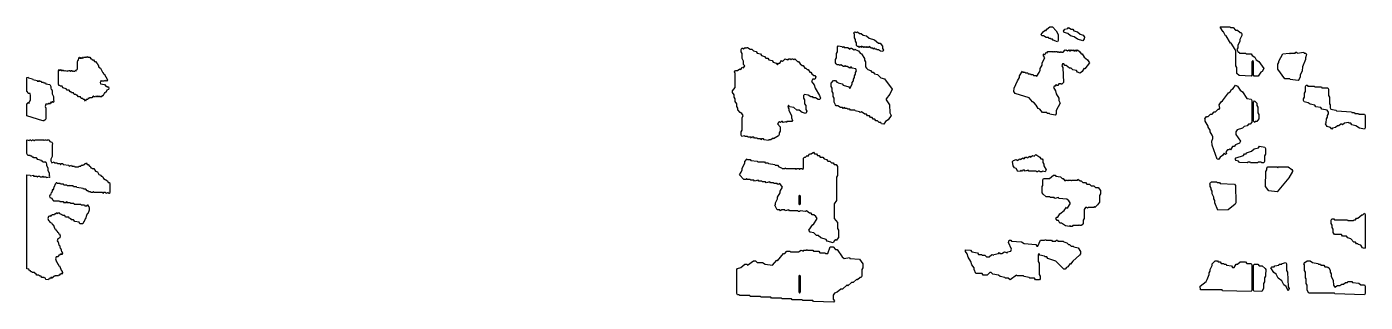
# Model space of a CAD drawing. Header units: millimetres. Extents: x 0 to 9902, y 0 to 994.
# Drawn here: x 5456 to 9902, y 79 to 994 of the extents above; entities that cross this region are included whole.
import ezdxf

# ---------------------------------------------------------------- set-up
doc = ezdxf.new("R2010")
doc.units = ezdxf.units.MM
doc.layers.add('K', color=7, linetype='Continuous')

msp = doc.modelspace()

# ---------------------------------------------------------------- linework, layer by layer
at = {"layer": 'K'}
for points in [[(8863.5, 952.9), (8858.3, 952.9), (8856.5, 955.6), (8851.2, 955.6), (8849.5, 958.3), (8842.5, 958.3), (8833.7, 963.8), (8828.4, 963.8), (8825.7, 968), (8831.9, 977.7), (8839, 983.2), (8840.8, 980.5), (8844.2, 985.9), (8854.8, 994.1), (8863.6, 994.1), (8876, 980.4), (8882.1, 968), (8882.1, 948.8), (8879.4, 944.6), (8865.3, 950.1), (8863.5, 952.9)], [(8935.6, 961.1), (8923.3, 963.8), (8914.5, 972), (8902.2, 974.8), (8899.5, 979), (8903.9, 985.9), (8914.5, 988.6), (8916.2, 991.4), (8925.1, 985.9), (8930.4, 985.9), (8933.9, 980.4), (8946.2, 977.7), (8955, 969.5), (8965.5, 966.7), (8970, 959.8), (8968.2, 954.3), (8963.7, 947.4), (8946.1, 952.9), (8935.6, 961.1)], [(9475.6, 839.3), (9475.6, 858.5), (9472.3, 863.9), (9472.3, 913.2), (9470.6, 918.7), (9456.5, 939.2), (9454.9, 939.2), (9439.9, 963.8), (9438.2, 963.8), (9431.5, 977.5), (9429.9, 977.5), (9420.7, 992.7), (9421.6, 994.1), (9453.3, 994.1), (9455, 991.4), (9463.3, 991.4), (9471.6, 983.2), (9478.3, 983.2), (9486.6, 975), (9489.9, 975), (9492.5, 970.8), (9492.5, 965.3), (9485.8, 951.6), (9485.8, 946.1), (9479.2, 932.4), (9479.2, 924.2), (9475.8, 918.7), (9480, 909.3), (9483.3, 909.3), (9484.9, 906.5), (9504.9, 906.5), (9506.6, 903.8), (9523.2, 903.8), (9526.6, 898.3), (9534.9, 892.8), (9539.9, 884.6), (9548.2, 879.1), (9565.8, 855.8), (9559.9, 846.1), (9554.9, 843.4), (9546.5, 829.6), (9533.1, 829.6), (9530.6, 833.8), (9530.6, 877.6), (9528.2, 881.6), (9525.8, 877.6), (9525.8, 833.8), (9523.2, 829.6), (9483.2, 832.4), (9475.6, 839.3)], [(8285.5, 917.3), (8280.2, 917.3), (8278.5, 920), (8273.2, 920), (8271.5, 922.7), (8267.9, 920), (8266.1, 922.7), (8260.9, 922.7), (8253.9, 928.2), (8252.2, 925.5), (8248.5, 925.5), (8246.8, 928.2), (8243.3, 925.5), (8239.8, 928.2), (8238.1, 925.4), (8234.5, 928.2), (8232.7, 925.4), (8230.9, 928.2), (8227.5, 928.2), (8225.7, 925.4), (8223.9, 928.2), (8220.4, 925.4), (8218.6, 928.2), (8215.1, 928.2), (8212.4, 932.4), (8212.4, 940.6), (8208.9, 946.1), (8208.9, 951.6), (8205.4, 957), (8205.4, 968), (8203.6, 973.5), (8206.3, 977.7), (8211.6, 975), (8215.1, 977.7), (8222.2, 972.2), (8227.5, 972.2), (8234.5, 966.7), (8245.1, 964), (8253.9, 955.8), (8271.5, 950.3), (8285.6, 939.4), (8290.9, 939.4), (8298.9, 929.7), (8298.9, 921.5), (8302.4, 916), (8299.7, 911.8), (8291.7, 913.2), (8285.5, 917.3)], [(5643.6, 753), (5642.7, 755.7), (5636.7, 755.7), (5634.1, 761.2), (5628.1, 761.2), (5623.9, 766.7), (5620.4, 766.7), (5619.5, 769.4), (5613.5, 769.4), (5611.8, 774.9), (5605, 774.9), (5604.1, 777.6), (5599.8, 777.6), (5596.4, 783.1), (5590.4, 783.1), (5587, 788.6), (5575.8, 791.3), (5574.1, 796.8), (5567.2, 796.8), (5566.4, 799.5), (5562.9, 799.5), (5561.6, 803.7), (5561.6, 847.6), (5563, 852), (5563.9, 849.1), (5569.1, 851.8), (5569.9, 849), (5574.1, 849), (5575, 852), (5575.9, 849), (5581.9, 849), (5582.7, 846.5), (5583.5, 849), (5591.2, 846.3), (5592.1, 849), (5594.8, 849), (5595.6, 846.5), (5596.4, 849), (5600.8, 849), (5601.7, 846.3), (5603.2, 846.3), (5604.1, 849), (5606.8, 849), (5607.7, 846.3), (5611.8, 846.3), (5612.7, 849.2), (5613.7, 846.3), (5616.1, 846.3), (5617, 849), (5618.8, 849), (5619.6, 846.5), (5621.3, 851.8), (5623, 851.8), (5624.2, 855.8), (5624.2, 877.7), (5625.5, 881.9), (5627.3, 881.9), (5629.8, 892.8), (5631.7, 892.8), (5632.5, 890.1), (5635.8, 890.1), (5636.8, 893.1), (5637.7, 890.1), (5640.1, 890.1), (5641, 892.8), (5642.8, 892.8), (5643.6, 890.3), (5644.4, 892.8), (5652.1, 892.8), (5653.1, 895.8), (5654, 892.8), (5655.6, 892.8), (5656.4, 895.6), (5658.3, 895.6), (5659.1, 892.8), (5665.1, 892.8), (5668.6, 887.3), (5672, 887.3), (5672.9, 884.6), (5678, 884.6), (5680.6, 879.1), (5684.9, 879.1), (5688.3, 873.7), (5690, 873.7), (5691.7, 868.2), (5693.4, 868.2), (5696, 859.9), (5701.2, 857.2), (5707.2, 843.5), (5708.9, 843.5), (5710.6, 838.1), (5713.2, 838.1), (5724.8, 817.4), (5723.5, 813.2), (5718.3, 815.9), (5717.5, 813.2), (5715.6, 813.2), (5714, 815.8), (5713.2, 813.2), (5704.5, 813.2), (5702.8, 815.8), (5699.9, 809.2), (5701.2, 805.2), (5714, 802.5), (5718.3, 797), (5721.8, 797), (5722.6, 794.3), (5727.8, 794.3), (5729.1, 790), (5727.8, 785.9), (5721.8, 783.1), (5720, 777.6), (5718.3, 777.6), (5717.5, 774.9), (5714, 774.9), (5708.8, 763.8), (5707.1, 766.5), (5705.5, 761.2), (5703.6, 761.2), (5702.8, 763.7), (5702, 761.2), (5697.6, 761.2), (5696.7, 763.9), (5695.2, 763.9), (5694.3, 761.2), (5691.6, 761.2), (5690.7, 763.9), (5688.3, 763.9), (5687.4, 761.2), (5685.6, 761.2), (5684, 763.8), (5683.2, 761.2), (5678.7, 761.2), (5677.9, 763.9), (5676.3, 763.9), (5672, 758.5), (5664.3, 758.5), (5663.4, 755.7), (5661.6, 755.7), (5660.8, 758.2), (5659.1, 753), (5653.1, 753), (5651.4, 747.4), (5647.9, 753), (5643.6, 753)], [(7896.5, 621.6), (7894.7, 618.7), (7892.9, 621.6), (7884.1, 621.6), (7882.3, 624.3), (7873.5, 624.3), (7871.7, 627), (7864.8, 627), (7863, 624.2), (7861.2, 627), (7852.4, 627), (7850.6, 629.8), (7841.8, 629.8), (7840.1, 632.5), (7831.3, 629.7), (7828.6, 633.9), (7828.6, 645), (7832.1, 650.4), (7832.1, 691.5), (7835.6, 699.7), (7831.2, 706.5), (7825.9, 709.2), (7818, 718.8), (7818, 724.3), (7814.5, 729.8), (7814.5, 738), (7809.2, 746.2), (7809.2, 754.4), (7805.7, 759.9), (7805.7, 768.1), (7800.4, 776.3), (7800.4, 781.9), (7809.2, 792.8), (7809.2, 839.3), (7807.4, 844.8), (7810.1, 849), (7817.2, 849), (7824.3, 854.5), (7827.7, 851.8), (7833, 860), (7836.6, 857.3), (7840.9, 864), (7837.4, 869.4), (7837.4, 880.4), (7832.1, 888.6), (7832.1, 905), (7828.6, 910.5), (7828.6, 918.8), (7831.2, 922.9), (7834.9, 922.9), (7836.6, 920.3), (7841.9, 925.7), (7845.4, 923), (7847.1, 925.7), (7850.7, 925.7), (7859.5, 920.2), (7864.8, 920.2), (7870.1, 914.7), (7878.9, 912), (7882.4, 906.5), (7893, 903.8), (7896.5, 898.3), (7907.1, 895.5), (7910.6, 890.1), (7917.6, 890.1), (7921.2, 884.6), (7931.7, 881.9), (7935.2, 876.4), (7945.8, 873.6), (7949.3, 868.3), (7952.7, 873.7), (7958, 873.7), (7963.3, 881.9), (7966.9, 879.2), (7975.7, 887.4), (7982.7, 884.6), (7984.5, 887.4), (7986.2, 884.7), (7987.9, 887.3), (7991.6, 887.3), (7995, 884.7), (7996.8, 887.3), (8000.4, 887.3), (8003.8, 884.6), (8007.4, 887.4), (8016.2, 879.1), (8019.7, 879.1), (8025.1, 870.9), (8032.1, 865.4), (8035.6, 865.4), (8040.9, 857.2), (8044.4, 857.2), (8047.9, 851.8), (8051.4, 851.8), (8056.7, 843.5), (8060.2, 843.5), (8063.8, 838), (8070.8, 832.6), (8074.3, 832.6), (8077, 828.4), (8074.4, 821.5), (8070.8, 818.7), (8067.3, 821.4), (8062.9, 812), (8071.7, 801), (8075.2, 790.1), (8089.3, 765.4), (8092.9, 757.2), (8090.2, 753), (8084.8, 753), (8076, 758.5), (8068.9, 758.5), (8067.2, 761.2), (8060.2, 761.2), (8051.3, 766.7), (8039.1, 769.4), (8036.5, 765.4), (8036.5, 757.2), (8040, 751.7), (8040, 738), (8043.6, 732.6), (8043.6, 718.9), (8047.1, 713.4), (8044.4, 706.4), (8032, 709.2), (8021.4, 717.4), (8014.4, 717.4), (8003.8, 725.6), (7989.7, 728.3), (7986.3, 733.7), (7983.7, 727.1), (7987.2, 721.6), (7987.2, 716.1), (7996, 699.7), (7996, 691.5), (7999.6, 683.2), (7996.9, 679.1), (7981, 679.1), (7979.2, 676.2), (7977.4, 679), (7968.6, 676.3), (7966.8, 679.1), (7963.4, 679.1), (7959.8, 676.3), (7956.3, 679), (7952.9, 676.3), (7950.3, 672.3), (7959, 661.4), (7959, 647.6), (7955.5, 642.2), (7955.5, 636.7), (7952.9, 632.5), (7936.9, 621.5), (7935.2, 624.2), (7928.2, 618.8), (7921.1, 618.8), (7919.4, 616.1), (7905.2, 618.8), (7903.4, 621.6), (7896.5, 621.6)], [(8287.3, 676.3), (8282, 681.8), (8276.7, 681.8), (8273.2, 687.3), (8267.9, 687.3), (8264.4, 692.7), (8259.1, 692.7), (8255.6, 698.2), (8248.5, 698.2), (8245, 703.7), (8239.8, 703.7), (8229.2, 711.9), (8223.9, 709.1), (8222.1, 711.9), (8208, 714.7), (8206.3, 717.4), (8192.2, 717.4), (8190.4, 720.1), (8183.4, 720.1), (8181.6, 722.9), (8174.6, 722.9), (8172.8, 725.6), (8167.6, 722.8), (8165.8, 725.6), (8158.8, 725.6), (8150, 731.1), (8144.7, 731.1), (8142, 735.2), (8138.4, 743.5), (8138.4, 757.2), (8134.9, 762.6), (8134.9, 773.6), (8131.4, 779.1), (8131.4, 790), (8127.9, 795.5), (8127.9, 806.5), (8135.9, 816.2), (8143, 816.2), (8146.5, 810.7), (8150, 810.7), (8151.8, 807.9), (8164.1, 805.2), (8167.7, 799.7), (8187, 794.2), (8190.5, 788.9), (8198.3, 803.8), (8198.3, 809.2), (8201.8, 814.7), (8201.8, 820.2), (8205.4, 825.7), (8205.4, 831.1), (8208.9, 836.6), (8208.9, 842.1), (8212.4, 847.6), (8209.8, 854.3), (8197.5, 857), (8195.7, 859.8), (8192.3, 859.8), (8190.5, 857), (8181.7, 862.5), (8176.3, 862.5), (8174.6, 865.2), (8172.9, 862.5), (8169.3, 862.5), (8160.6, 868), (8157, 865.2), (8155.2, 868), (8148.2, 868), (8144.6, 870.7), (8142, 874.9), (8142, 885.9), (8145.5, 891.4), (8145.5, 905.1), (8149, 910.5), (8149, 927), (8151.7, 931.2), (8164.1, 928.4), (8165.9, 925.7), (8169.4, 928.5), (8171.2, 925.7), (8183.5, 925.7), (8190.5, 920.2), (8192.2, 922.9), (8195.8, 922.9), (8204.6, 917.5), (8208.1, 920.2), (8209.9, 917.4), (8218.7, 914.7), (8224, 906.5), (8229.3, 903.8), (8239, 888.6), (8239, 883.2), (8242.5, 877.7), (8242.5, 861.3), (8245.1, 857.2), (8250.4, 851.7), (8259.2, 849), (8262.7, 843.5), (8268, 843.5), (8271.5, 838), (8282.1, 835.3), (8292.7, 824.4), (8305, 821.6), (8330.6, 787.3), (8323.5, 770.8), (8311.2, 754.4), (8311.2, 751.7), (8321.8, 735.3), (8323.5, 707.9), (8327.1, 699.7), (8317.3, 684.6), (8308.5, 679.1), (8303.2, 670.8), (8295.2, 672.2), (8292.6, 676.3), (8287.3, 676.3)], [(8853, 706.4), (8846, 706.4), (8844.2, 709.2), (8830.2, 709.2), (8821.4, 720.1), (8816.1, 722.9), (8809.1, 733.9), (8802.1, 742), (8796.8, 744.8), (8786.3, 758.5), (8738.8, 772.2), (8734.4, 779.1), (8736.2, 790.1), (8746.7, 814.7), (8753.7, 825.7), (8753.7, 831.1), (8763.5, 846.4), (8765.3, 843.5), (8772.3, 843.5), (8774.1, 840.8), (8781.1, 840.8), (8782.9, 838.1), (8789.9, 838.1), (8791.6, 835.3), (8798.7, 835.3), (8800.4, 832.6), (8807.4, 832.6), (8810.9, 829.9), (8818.7, 842.1), (8822.2, 850.3), (8822.2, 855.8), (8829.3, 866.7), (8829.3, 874.9), (8838, 891.3), (8832.7, 899.6), (8835.5, 903.9), (8837.3, 901.1), (8842.5, 909.3), (8844.3, 906.6), (8847.7, 912), (8863.6, 912), (8865.4, 909.3), (8867.1, 912), (8870.7, 912), (8872.4, 909.3), (8874.1, 912), (8877.7, 912), (8881.1, 909.3), (8882.9, 912.1), (8884.7, 909.3), (8889.9, 909.3), (8891.7, 912.1), (8893.5, 909.3), (8898.7, 909.3), (8905.8, 917.5), (8907.5, 914.8), (8909.2, 917.5), (8912.8, 914.7), (8918.1, 917.5), (8919.8, 914.7), (8923.2, 914.7), (8925, 917.5), (8928.6, 914.8), (8932.1, 917.5), (8933.9, 914.7), (8937.3, 914.7), (8939.1, 917.5), (8940.9, 914.7), (8944.3, 914.7), (8946.1, 917.5), (8953.2, 912), (8958.5, 903.8), (8962, 903.8), (8969, 892.8), (8979.6, 884.6), (8985.8, 874.9), (8970.7, 854.2), (8969, 856.9), (8962, 846.1), (8954.9, 840.6), (8946.1, 843.4), (8942.6, 848.8), (8930.3, 851.6), (8925, 857), (8919.8, 857), (8909.2, 865.2), (8903.9, 865.2), (8900.4, 870.7), (8897, 870.7), (8894.4, 864), (8897.9, 858.5), (8899.7, 809.2), (8893.4, 802.2), (8891.6, 805), (8884.7, 805), (8881.2, 799.5), (8877.6, 799.5), (8875.9, 802.2), (8872.4, 796.8), (8868.9, 796.8), (8866.3, 792.8), (8873.3, 781.9), (8875.1, 770.9), (8883.9, 757.2), (8883.9, 749), (8889.2, 740.8), (8875.1, 716.1), (8875.1, 705.1), (8872.4, 700.9), (8854.8, 703.7), (8853, 706.4)], [(9651.3, 821.4), (9634.7, 821.4), (9612.2, 853), (9612.2, 869.5), (9615.5, 875), (9615.5, 880.4), (9628, 903.8), (9649.8, 906.5), (9651.4, 903.9), (9653, 906.5), (9669.7, 906.5), (9671.3, 909.3), (9674.8, 909.3), (9676.4, 906.5), (9698.1, 909.3), (9699.7, 906.5), (9704.7, 906.5), (9707.3, 902.3), (9703.9, 891.3), (9703.9, 885.9), (9694, 861.2), (9692.3, 847.5), (9685.6, 833.8), (9685.6, 828.4), (9682.3, 820.1), (9679.8, 815.9), (9653, 818.7), (9651.3, 821.4)], [(5456.1, 738.1), (5459.1, 739.5), (5460, 742.2), (5462.7, 742.2), (5463.5, 739.7), (5466, 747.7), (5467.7, 747.7), (5469, 751.7), (5469, 765.4), (5466.9, 772.1), (5460.9, 772.1), (5459.1, 777.6), (5456.1, 779), (5456.1, 825.7), (5461, 827.1), (5461.9, 824.4), (5475.6, 821.6), (5476.5, 818.9), (5490.2, 816.1), (5491, 813.4), (5496, 813.4), (5497, 816.4), (5497.9, 813.4), (5503.9, 813.4), (5504.8, 810.7), (5511.6, 810.7), (5512.5, 807.9), (5518.5, 807.9), (5519.3, 805.2), (5533.1, 802.5), (5536.1, 795.5), (5536.1, 790.1), (5537.3, 786), (5539.1, 786), (5540.4, 781.8), (5540.4, 770.9), (5544.7, 762.7), (5544.7, 751.7), (5545.5, 746.2), (5544.1, 741.8), (5543.2, 744.8), (5540.8, 744.8), (5539.9, 742), (5537.2, 742), (5536.4, 744.5), (5534.8, 739.3), (5532.2, 739.3), (5531.3, 736.3), (5530.3, 739.3), (5527.9, 739.3), (5527.1, 736.6), (5519.3, 736.6), (5517.2, 729.8), (5518.9, 724.3), (5518.9, 688.7), (5517.6, 684.5), (5515, 684.5), (5514.2, 681.8), (5510.6, 681.8), (5509.8, 684.3), (5509, 681.8), (5456.5, 698.2), (5456.1, 738.1)], [(9395.7, 628.5), (9394, 633.9), (9387.4, 644.9), (9387.4, 650.4), (9380.7, 661.3), (9380.7, 664.1), (9370.7, 680.5), (9370.7, 686), (9369, 688.7), (9374.9, 695.7), (9379.9, 695.7), (9388.3, 703.9), (9393.3, 703.9), (9399.9, 712.1), (9404.9, 712.1), (9413.2, 720.3), (9416.6, 720.3), (9419, 724.3), (9417.3, 735.3), (9423.2, 744.9), (9428.2, 747.7), (9448.2, 775.1), (9453.2, 777.8), (9458.2, 786), (9463.2, 788.8), (9471.5, 799.7), (9478.3, 797), (9486.6, 783.3), (9494.9, 777.8), (9508.3, 755.9), (9523.2, 753.2), (9525.8, 749), (9525.8, 677.7), (9519.9, 670.8), (9514.9, 670.8), (9509.9, 665.4), (9499.9, 662.6), (9494.9, 657.2), (9476.6, 651.7), (9472.5, 644.9), (9472.5, 636.7), (9487.5, 614.8), (9485, 607.9), (9471.6, 602.4), (9466.6, 596.9), (9461.6, 596.9), (9454.9, 585.9), (9451.6, 588.6), (9450, 586), (9445, 586), (9439.2, 579.2), (9440.9, 573.7), (9438.3, 569.5), (9433.3, 574.9), (9428.3, 566.8), (9420, 561.3), (9415, 553.1), (9410.7, 554.5), (9394, 601.1), (9392.4, 614.8), (9395.7, 623), (9395.7, 628.5)], [(9772, 675.1), (9773.7, 688.8), (9777, 694.2), (9777, 699.7), (9780.3, 705.2), (9780.3, 710.6), (9776.2, 717.4), (9757.9, 720.1), (9754.6, 725.6), (9737.9, 728.3), (9734.6, 733.8), (9719.6, 736.6), (9713, 742), (9699.6, 744.8), (9697.1, 748.9), (9697.1, 754.5), (9700.4, 760), (9700.4, 773.6), (9703.7, 779.1), (9703.7, 795.5), (9706.3, 799.7), (9709.7, 799.7), (9711.4, 797), (9733, 797), (9734.7, 794.3), (9756.4, 794.3), (9758, 791.5), (9778, 791.5), (9780.5, 787.3), (9780.5, 765.4), (9783.9, 760), (9783.9, 738), (9785.5, 735.3), (9785.5, 724.4), (9788, 720.3), (9804.6, 717.6), (9806.3, 714.8), (9856.3, 712.1), (9857.9, 709.4), (9866.3, 709.4), (9867.9, 706.6), (9879.6, 706.6), (9881.2, 703.9), (9899.6, 703.9), (9902.1, 699.7), (9902.1, 658.6), (9899.5, 654.4), (9882.8, 657.2), (9871.2, 665.4), (9857.8, 668.1), (9854.5, 673.6), (9847.8, 673.6), (9846.2, 676.3), (9832.9, 673.6), (9826.2, 668), (9824.5, 670.8), (9821.3, 670.8), (9814.6, 665.4), (9809.6, 665.4), (9803, 659.9), (9793, 657.2), (9791.3, 654.3), (9786.2, 659.9), (9776.2, 662.6), (9770.3, 672.3), (9772, 675.1)], [(9534.8, 747.7), (9542.4, 740.8), (9542.4, 732.6), (9545.8, 727.1), (9545.8, 707.9), (9549.1, 702.5), (9549.1, 688.7), (9541.5, 679.1), (9536.6, 679.1), (9534.9, 676.3), (9530.6, 680.5), (9530.6, 743.5), (9534.8, 747.7)], [(5518.3, 158.8), (5514.9, 158.8), (5514, 161.6), (5505.5, 161.6), (5504.6, 164.3), (5501.2, 164.3), (5500.3, 167), (5496.9, 167), (5496, 169.8), (5490, 169.8), (5486.6, 175.2), (5483.2, 175.2), (5482.3, 178), (5473.7, 178), (5472.9, 180.7), (5469.4, 180.7), (5468.6, 183.5), (5465.2, 183.5), (5462.6, 188.9), (5456.1, 190.3), (5456.1, 502.7), (5467.9, 501.3), (5468.7, 498.6), (5478.2, 501.3), (5479, 498.5), (5489.3, 498.5), (5490.2, 495.8), (5491.7, 495.8), (5492.6, 498.5), (5499.6, 498.5), (5500.5, 495.8), (5508.9, 495.8), (5509.8, 498.8), (5510.8, 495.8), (5521, 495.8), (5521.9, 493.1), (5530.5, 495.8), (5531.3, 493.3), (5532.5, 497.1), (5531.6, 499.8), (5531.6, 508), (5527.3, 516.2), (5527.3, 524.4), (5523, 532.6), (5523, 538.1), (5521.8, 542.1), (5520, 542.1), (5519.2, 544.9), (5509.8, 544.9), (5508.9, 547.6), (5505.5, 547.6), (5504.6, 550.4), (5492.6, 553.1), (5488.3, 558.6), (5478.9, 558.6), (5478, 561.3), (5473.7, 561.3), (5472.9, 564.1), (5468.6, 564.1), (5467.7, 566.8), (5460, 566.8), (5456.1, 573.7), (5456.5, 619.1), (5464.3, 616.3), (5465.2, 619), (5469.6, 619), (5470.4, 616.3), (5472.9, 616.3), (5473.7, 619), (5479, 619), (5479.9, 616.3), (5482.3, 616.3), (5483.2, 619), (5513.3, 619), (5514.1, 616.5), (5514.9, 619), (5521.9, 619), (5522.7, 616.5), (5523.5, 619), (5530.5, 619), (5532.2, 613.5), (5539.9, 610.8), (5541.2, 606.6), (5540.4, 601.1), (5540.4, 562.8), (5536.1, 554.5), (5536.1, 549.1), (5539, 542.4), (5547.6, 545.1), (5548.5, 542.3), (5557.1, 542.3), (5557.9, 539.6), (5567.4, 539.6), (5568.2, 536.9), (5569.8, 536.9), (5570.6, 539.6), (5575.9, 539.6), (5576.8, 536.9), (5595.7, 534.1), (5596.5, 531.4), (5605.1, 534.2), (5606, 531.4), (5614.5, 531.4), (5615.4, 528.7), (5628.1, 528.7), (5629, 531.4), (5635.8, 531.4), (5636.7, 534.1), (5643.6, 534.1), (5644.4, 536.9), (5647.8, 536.9), (5648.7, 539.6), (5652.1, 539.6), (5653.9, 542.5), (5656.6, 536.9), (5660, 536.9), (5664.3, 531.4), (5666.8, 531.4), (5669.4, 525.9), (5672, 525.9), (5672.9, 523.2), (5678.8, 523.2), (5684, 514.9), (5690.9, 512.2), (5696, 504), (5702, 501.2), (5702.9, 498.5), (5706.3, 498.5), (5707.2, 495.8), (5708.9, 495.8), (5710.6, 490.3), (5724.3, 482.1), (5726.9, 476.6), (5731.2, 476.6), (5732.5, 472.4), (5732.5, 445), (5731.2, 440.8), (5727.6, 440.8), (5726.8, 443.5), (5718.2, 440.8), (5717.3, 443.6), (5710.6, 443.6), (5708.8, 440.7), (5707.9, 443.6), (5678.7, 443.6), (5677.9, 446.3), (5676.3, 446.3), (5675.4, 443.6), (5668.4, 443.6), (5667.6, 446.3), (5660.7, 446.3), (5659.8, 449.1), (5656.4, 449.1), (5652.2, 454.5), (5644.4, 454.5), (5643.6, 457.3), (5622.1, 460), (5621.3, 462.7), (5611, 462.7), (5610.1, 465.5), (5600.7, 465.5), (5599.9, 468), (5599.1, 465.5), (5590.4, 465.5), (5589.5, 468.2), (5579.2, 468.2), (5578.4, 471), (5568.1, 471), (5567.2, 473.7), (5556.9, 473.7), (5556.1, 476.4), (5553.6, 476.4), (5551.9, 471), (5550.2, 471), (5547.6, 462.7), (5545.9, 462.7), (5543.3, 451.6), (5541.6, 454.4), (5539.1, 443.6), (5537.3, 443.6), (5534.8, 435.4), (5533.1, 435.4), (5531.8, 431.4), (5533.1, 427.3), (5539.9, 424.6), (5541.6, 419.1), (5544.2, 419.1), (5545.1, 416.4), (5564.8, 416.4), (5565.6, 413.7), (5577.7, 413.7), (5578.5, 410.9), (5587, 410.9), (5588.8, 413.8), (5589.7, 410.9), (5600.8, 410.9), (5601.7, 408.2), (5612.8, 408.2), (5613.7, 405.4), (5636, 405.4), (5636.8, 402.7), (5648, 402.7), (5648.8, 400), (5655.6, 400), (5656.4, 402.7), (5658.3, 402.7), (5660.8, 397.2), (5662.6, 397.2), (5663.9, 393), (5663.9, 384.8), (5659.1, 372.4), (5656.6, 372.4), (5654, 367), (5651.4, 356), (5649.7, 356), (5647.1, 347.7), (5645.4, 347.7), (5642.8, 339.5), (5632.4, 339.5), (5629.8, 345), (5616.1, 347.7), (5611.8, 353.2), (5604.1, 353.2), (5603.2, 356), (5596.4, 358.7), (5595.5, 361.4), (5585.2, 361.4), (5582.7, 366.9), (5574.9, 366.9), (5574.1, 369.7), (5566.4, 372.4), (5565.5, 375.1), (5557.9, 375.1), (5557, 372.1), (5556.1, 375.1), (5553.6, 375.1), (5552.8, 372.4), (5549.4, 372.4), (5548.5, 369.6), (5540.8, 369.6), (5539.9, 366.9), (5536.5, 366.9), (5535.6, 364.1), (5532.2, 366.8), (5531.3, 364.2), (5527.9, 364.2), (5525.8, 357.4), (5527.9, 350.7), (5530.5, 350.7), (5532.2, 345.2), (5539.1, 342.4), (5540.8, 337), (5543.3, 337), (5549.3, 323.3), (5551.9, 323.3), (5553.6, 317.8), (5556.2, 317.8), (5557.9, 312.3), (5560.5, 312.3), (5562.2, 306.9), (5564.8, 306.9), (5567, 299.9), (5565.7, 293), (5558.8, 290.3), (5557.5, 283.5), (5558.8, 279.5), (5560.5, 279.5), (5563.1, 268.5), (5564.8, 268.5), (5567.4, 257.6), (5569.1, 257.6), (5571.7, 246.6), (5573.4, 246.6), (5574.7, 242.4), (5573.4, 238.2), (5571.5, 238.2), (5570.7, 240.7), (5569.9, 238.2), (5566.5, 238.2), (5565.6, 235.5), (5562.2, 235.5), (5560.5, 230), (5558.6, 230), (5557.9, 232.5), (5557.1, 230), (5553.6, 230), (5551.5, 223.3), (5554.5, 213.8), (5556.2, 213.8), (5558.8, 205.6), (5560.5, 205.6), (5562.2, 200.1), (5564.8, 200.1), (5571.6, 183.7), (5573.4, 183.7), (5574.7, 176.7), (5573.3, 172.3), (5572.4, 175.2), (5570.8, 175.2), (5569.9, 172.5), (5566.5, 172.5), (5565.6, 169.8), (5562.2, 169.8), (5561.4, 167), (5549.4, 167), (5548.5, 164.3), (5545.1, 164.3), (5544.2, 161.6), (5540.8, 161.6), (5539.8, 158.6), (5538.9, 161.6), (5536.5, 161.6), (5535.6, 158.8), (5532.2, 158.8), (5531.3, 156.1), (5527.9, 156.1), (5527, 153.3), (5519.6, 154.7), (5518.3, 158.8)], [(8084.8, 301.2), (8079.5, 301.2), (8070.7, 309.4), (8058.4, 312.2), (8053.9, 319.1), (8067.2, 337), (8068.9, 337), (8082.1, 357.4), (8077.7, 364.2), (8070.7, 369.6), (8065.4, 369.6), (8061.9, 375.1), (8056.6, 375.1), (8046.1, 383.3), (8042.6, 380.6), (8025, 383.3), (8023.3, 380.6), (8019.6, 380.6), (8017.9, 383.3), (7989.7, 383.3), (7988, 386.1), (7975.6, 383.3), (7973.9, 386.1), (7963.4, 386.1), (7959.8, 383.3), (7958, 386.1), (7949.2, 386.1), (7941.2, 401.2), (7943, 404), (7943, 409.5), (7950, 423.2), (7950, 428.6), (7958.8, 442.3), (7958.8, 447.8), (7965.9, 461.5), (7958, 473.7), (7951, 470.9), (7949.2, 473.7), (7938.6, 473.7), (7936.9, 476.4), (7926.3, 476.4), (7924.6, 479.2), (7912.2, 476.4), (7910.5, 479.2), (7899.9, 479.2), (7898.1, 481.9), (7887.6, 481.9), (7885.8, 484.6), (7873.5, 481.9), (7871.7, 484.6), (7861.2, 484.6), (7859.4, 487.4), (7848.8, 487.4), (7847.1, 490), (7845.4, 487.4), (7838.3, 487.4), (7823.2, 502.5), (7828.6, 510.8), (7832.1, 519), (7832.1, 524.5), (7840.9, 540.9), (7840.9, 546.4), (7848.9, 556.1), (7850.7, 553.3), (7859.5, 553.3), (7861.3, 550.6), (7882.4, 547.8), (7884.2, 545.1), (7907.1, 545.1), (7908.8, 542.3), (7917.6, 542.3), (7919.4, 539.6), (7940.5, 536.9), (7942.3, 534.1), (7949.3, 534.1), (7954.6, 528.6), (7963.4, 525.9), (7965.2, 523.2), (7973.9, 523.2), (7975.7, 526), (7977.5, 523.2), (8009.2, 523.2), (8010.9, 520.5), (8012.6, 523.2), (8021.5, 523.2), (8023.2, 520.5), (8024.9, 523.2), (8032.1, 523.2), (8033.8, 520.5), (8036.3, 524.5), (8036.3, 557.3), (8039, 561.5), (8042.5, 561.5), (8047.9, 567), (8051.4, 564.3), (8056.6, 572.5), (8061.9, 572.5), (8069, 578), (8072.6, 572.5), (8079.6, 572.5), (8083.1, 567), (8088.4, 567), (8091.9, 561.5), (8100.7, 561.5), (8104.3, 556), (8113.1, 553.3), (8116.6, 547.8), (8123.6, 547.8), (8128.9, 542.3), (8134.2, 542.3), (8137.7, 536.9), (8144.8, 536.9), (8149.2, 530), (8149.2, 499.8), (8145.7, 494.3), (8145.7, 417.6), (8138.6, 406.7), (8138.6, 357.5), (8149.2, 343.8), (8149.2, 324.6), (8152.7, 319.1), (8152.7, 294.4), (8144.7, 284.7), (8142.9, 287.5), (8139.5, 284.8), (8134.2, 276.5), (8114.7, 282), (8111.2, 287.5), (8093.6, 293), (8084.8, 301.2)], [(9473.2, 558.8), (9498.1, 567), (9501.5, 572.5), (9506.5, 572.5), (9508.1, 575.2), (9524.8, 580.7), (9533.1, 588.9), (9548.1, 591.6), (9551.4, 597.1), (9568.2, 594.4), (9570.7, 590.2), (9570.7, 571), (9567.4, 565.5), (9567.4, 546.3), (9564.9, 542.1), (9558.1, 542.1), (9556.4, 544.9), (9546.5, 544.9), (9544.9, 542.1), (9521.5, 542.1), (9519.8, 544.9), (9511.6, 544.9), (9509.9, 542.1), (9484, 543.5), (9481.5, 547.6), (9473.2, 550.4), (9470.6, 554.6), (9473.2, 558.8)], [(8742.4, 523), (8737.1, 525.7), (8732.7, 532.6), (8730.9, 546.4), (8733.6, 550.5), (8742.4, 553.3), (8745.9, 550.6), (8754.7, 556.1), (8756.5, 553.3), (8765.3, 558.8), (8768.8, 556.1), (8774, 561.5), (8777.6, 561.5), (8779.3, 558.8), (8788.1, 564.3), (8789.9, 561.6), (8796.9, 567), (8802.1, 564.3), (8807.4, 569.8), (8821.5, 561.5), (8825, 556), (8828.5, 556), (8831.2, 551.9), (8831.2, 543.6), (8834.7, 538.2), (8834.7, 532.7), (8841.8, 519), (8839.1, 512), (8830.3, 514.7), (8828.5, 512), (8821.4, 512), (8819.6, 514.8), (8816.2, 514.8), (8814.5, 512), (8810.9, 512), (8809.1, 514.8), (8784.5, 514.8), (8782.8, 517.5), (8772.2, 514.7), (8770.5, 517.5), (8765.3, 517.5), (8763.5, 514.8), (8759.9, 514.8), (8758.2, 517.4), (8756.5, 514.8), (8748.5, 513.4), (8742.4, 523)], [(8893.4, 342.3), (8888.1, 342.3), (8882.9, 350.5), (8879.3, 350.5), (8874.9, 357.4), (8877.6, 361.6), (8881.1, 361.6), (8888.1, 372.6), (8902.2, 383.5), (8909.3, 394.6), (8911, 391.8), (8914.4, 394.5), (8922.3, 406.7), (8922.3, 409.4), (8918, 416.2), (8911, 421.7), (8884.6, 424.4), (8882.9, 427.1), (8870.6, 424.4), (8868.8, 427.1), (8856.5, 427.1), (8854.8, 429.9), (8842.5, 429.9), (8831.9, 438.1), (8829.3, 442.3), (8829.3, 464.2), (8831, 467), (8831, 486.1), (8833.7, 490.3), (8853, 490.3), (8867.1, 501.3), (8872.4, 501.3), (8874.2, 498.5), (8890, 495.8), (8895.2, 490.3), (8898.8, 490.3), (8904, 482.2), (8907.5, 484.8), (8912.8, 484.8), (8914.5, 482.2), (8916.2, 484.8), (8925.1, 484.8), (8926.8, 482.2), (8928.5, 484.8), (8946.1, 484.8), (8947.9, 487.6), (8954.9, 482.1), (8958.5, 482.1), (8963.7, 476.6), (8972.5, 476.6), (8977.8, 471.2), (8986.6, 471.2), (8991.8, 465.7), (9000.6, 465.7), (9005.9, 460.2), (9014.7, 460.2), (9022.6, 450.6), (9022.6, 439.5), (9019.1, 434.1), (9019.1, 412.2), (9012.9, 402.5), (9004.1, 394.2), (9002.3, 396.9), (9000.6, 394.3), (8983, 394.3), (8979.5, 391.5), (8977.7, 394.3), (8972.5, 394.3), (8968.2, 387.5), (8968.2, 357.4), (8964.7, 351.9), (8964.7, 341), (8962, 336.8), (8958.5, 334.1), (8953.1, 334.1), (8951.4, 336.7), (8949.7, 334.1), (8930.4, 334.1), (8928.6, 331.3), (8923.2, 331.3), (8921.5, 334), (8919.8, 331.3), (8906.6, 332.7), (8893.4, 342.3)], [(9578.1, 528.7), (9609.8, 528.7), (9611.4, 526), (9613, 528.7), (9646.4, 528.7), (9658.1, 520.4), (9660.7, 516.3), (9660.7, 513.5), (9648.1, 492.9), (9609.8, 446.3), (9581.4, 449.1), (9570.5, 464.2), (9572.2, 513.5), (9575.5, 519), (9575.5, 524.5), (9578.1, 528.7)], [(9394, 439.5), (9394, 447.8), (9390.7, 453.2), (9390.7, 458.7), (9387.4, 464.2), (9387.4, 469.7), (9385.7, 472.4), (9388.2, 476.6), (9391.6, 479.4), (9408.3, 479.4), (9410, 476.6), (9418.3, 476.6), (9420, 473.9), (9468.3, 471.2), (9470.8, 467), (9472.5, 409.4), (9470, 405.3), (9446.6, 386.1), (9412.4, 384.7), (9402.4, 409.4), (9402.4, 417.6), (9399, 423.1), (9399, 428.6), (9394, 439.5)], [(8023.2, 435.3), (8020.7, 431.3), (8020.7, 406.7), (8023.2, 402.8), (8025.8, 406.7), (8025.8, 431.3), (8023.2, 435.3)], [(9869.5, 279.3), (9864.5, 279.3), (9854.5, 290.3), (9844.5, 293), (9839.5, 298.5), (9826.2, 298.5), (9822.8, 303.9), (9799.5, 303.9), (9795.3, 310.8), (9795.3, 321.8), (9792, 327.3), (9792, 335.5), (9788.7, 341), (9788.7, 352), (9791.2, 356.2), (9798, 356.2), (9799.6, 353.4), (9842.9, 353.4), (9844.6, 350.7), (9862.8, 350.7), (9864.5, 353.4), (9869.5, 353.4), (9872.8, 358.9), (9877.8, 358.9), (9891.1, 369.8), (9894.5, 369.8), (9899.5, 375.4), (9902.1, 371.1), (9902.1, 261.6), (9899.5, 257.4), (9892.8, 260.1), (9887.8, 268.4), (9879.4, 271.1), (9877.8, 273.8), (9872.8, 273.8), (9869.5, 279.3)], [(8707.2, 158.8), (8705.5, 161.6), (8689.7, 164.3), (8684.4, 169.8), (8665.1, 172.5), (8659.8, 178), (8654.7, 178), (8645.9, 169.8), (8633.5, 169.8), (8630, 175.2), (8608.9, 175.2), (8602.7, 187.6), (8602.7, 193.1), (8595.7, 204), (8592.2, 215), (8583.4, 228.7), (8579.9, 239.6), (8574.6, 247.9), (8574.6, 253.5), (8591.4, 252.1), (8595, 246.6), (8614.3, 243.9), (8617.8, 238.4), (8628.3, 238.4), (8630.1, 235.7), (8638.8, 235.7), (8644.1, 230.2), (8652.8, 230.2), (8661.6, 238.4), (8666.9, 235.7), (8668.6, 238.4), (8684.4, 241.1), (8686.2, 244), (8688, 241.2), (8695, 241.2), (8703.8, 246.6), (8712.5, 243.9), (8714.3, 246.6), (8724.8, 249.4), (8727.4, 256.1), (8716.8, 278), (8719.5, 285), (8724.9, 285), (8726.7, 282.2), (8760, 279.5), (8768.8, 274), (8807.5, 271.3), (8811, 265.8), (8814.4, 265.8), (8823.1, 285), (8837.2, 285), (8840.8, 287.7), (8842.6, 285), (8860.1, 285), (8861.9, 282.2), (8874.1, 282.2), (8875.8, 285), (8879.5, 285), (8881.2, 282.2), (8898.8, 282.2), (8900.5, 279.5), (8911.1, 276.7), (8916.3, 271.3), (8919.8, 271.3), (8925.1, 265.8), (8932.1, 265.8), (8933.9, 263), (8948, 260.3), (8955.9, 247.9), (8955.9, 239.7), (8953.2, 235.5), (8930.4, 216.3), (8923.3, 205.3), (8921.5, 208), (8914.6, 197.2), (8909.3, 194.4), (8905.8, 188.9), (8900.4, 188.9), (8874.1, 216.3), (8847.7, 224.5), (8844.2, 230), (8839, 230), (8837.2, 232.7), (8821.4, 235.5), (8817.9, 240.9), (8815.4, 236.9), (8815.4, 215.1), (8818.9, 209.6), (8818.9, 171.3), (8822.4, 165.8), (8822.4, 157.5), (8819.7, 153.3), (8807.3, 153.3), (8803.8, 158.8), (8788, 158.8), (8786.3, 161.6), (8768.7, 164.3), (8767, 167), (8745.9, 167), (8744.2, 169.7), (8723.1, 153.3), (8716, 158.8), (8707.2, 158.8)], [(7998.5, 87.6), (7996.8, 90.4), (7965.1, 90.4), (7963.3, 93.1), (7929.8, 93.1), (7928.1, 95.8), (7894.6, 95.8), (7892.9, 98.6), (7859.4, 98.6), (7857.7, 101.3), (7824.2, 101.3), (7822.4, 104.1), (7817.2, 104.1), (7814.5, 108.2), (7814.5, 187.7), (7817.1, 191.9), (7827.7, 194.6), (7841.8, 205.6), (7849, 205.6), (7850.7, 202.9), (7870, 216.5), (7877.1, 216.5), (7882.4, 211), (7900, 211), (7908.8, 205.6), (7933.4, 202.8), (7947.5, 219.3), (7949.3, 216.6), (7970.3, 241.2), (7973.9, 241.2), (7980.9, 249.4), (7991.6, 249.4), (7993.3, 246.6), (8019.7, 246.6), (8028.5, 252.1), (8035.5, 249.4), (8037.2, 252.1), (8046.1, 252.1), (8047.9, 254.9), (8049.7, 252.1), (8067.3, 252.1), (8069, 249.4), (8086.7, 249.4), (8090.2, 243.9), (8107.8, 243.9), (8109.5, 241.2), (8116.5, 241.2), (8125.3, 263.1), (8134.2, 263.1), (8143, 254.8), (8148.3, 254.8), (8164.1, 230.2), (8171.1, 224.7), (8188.8, 227.5), (8190.5, 224.7), (8222.2, 222), (8233.7, 206.9), (8233.7, 193.1), (8230.2, 187.6), (8230.2, 165.7), (8227.5, 161.6), (8224, 161.6), (8215.1, 153.3), (8213.4, 156), (8201.1, 145.1), (8195.8, 145.1), (8183.4, 134.1), (8181.7, 136.9), (8165.9, 123.2), (8160.6, 123.2), (8148.3, 112.3), (8139.5, 109.5), (8135.1, 102.8), (8135.1, 89.1), (8138.7, 83.6), (8136, 79.4), (8068.9, 82.1), (8067.2, 84.9), (8033.7, 84.9), (8032, 87.6), (7998.5, 87.6)], [(9384, 176.7), (9387.4, 182.2), (9387.4, 187.7), (9394, 201.4), (9394, 206.9), (9403.2, 216.5), (9411.7, 216.5), (9413.3, 213.8), (9420, 213.8), (9423.3, 208.3), (9431.7, 208.3), (9433.3, 205.6), (9440, 205.6), (9441.7, 202.8), (9458.3, 200.1), (9461.6, 194.6), (9466.5, 194.6), (9473.2, 205.6), (9478.2, 205.6), (9486.5, 213.8), (9504.9, 213.8), (9508.3, 208.3), (9523.2, 208.3), (9525.8, 204.1), (9525.8, 119.2), (9523.2, 115), (9428.2, 117.7), (9426.5, 120.5), (9354.9, 120.5), (9354.1, 132.9), (9373.2, 148), (9377.4, 154.8), (9384, 171.3), (9384, 176.7)], [(9569.9, 191.8), (9572.4, 187.7), (9572.4, 179.4), (9570.7, 176.7), (9570.7, 165.7), (9567.4, 160.3), (9567.4, 146.6), (9564.1, 141.1), (9564.1, 124.7), (9558.2, 115), (9532.3, 116.4), (9530.6, 119.2), (9530.6, 201.4), (9533.1, 205.6), (9544.9, 205.6), (9549.9, 200.1), (9559.8, 200.1), (9569.9, 191.8)], [(9588.8, 193.1), (9591.4, 197.3), (9599.7, 197.3), (9601.4, 200.1), (9614.7, 202.8), (9616.4, 205.6), (9624.7, 205.6), (9626.4, 208.3), (9638.1, 211), (9640.7, 206.9), (9640.7, 185), (9644, 179.5), (9645.7, 130.2), (9649, 124.7), (9646.4, 117.6), (9639.7, 131.5), (9631.3, 136.9), (9624.7, 150.6), (9613, 158.8), (9606.4, 172.5), (9598, 178), (9588.8, 193.1)], [(9703.7, 160.3), (9703.7, 179.4), (9700.4, 184.9), (9700.4, 204.1), (9698.7, 206.8), (9701.3, 211), (9709.6, 216.5), (9719.7, 216.5), (9726.4, 211), (9744.7, 208.3), (9746.4, 205.6), (9753, 205.6), (9754.7, 202.8), (9764.7, 202.8), (9768, 197.3), (9776.3, 197.3), (9778, 194.6), (9781.3, 194.6), (9785.5, 184.9), (9785.5, 179.5), (9788.9, 174), (9788.9, 165.8), (9795.5, 152.1), (9797.2, 135.7), (9801.3, 128.9), (9809.6, 134.4), (9817.9, 134.4), (9824.5, 139.8), (9829.5, 139.8), (9836.2, 145.3), (9842.8, 145.3), (9844.5, 148.1), (9857.9, 148.1), (9859.6, 145.3), (9881.2, 142.6), (9887.9, 137.1), (9899.6, 137.1), (9902.1, 132.9), (9902.1, 108.2), (9899.6, 104), (9801.2, 106.8), (9799.5, 109.5), (9714.6, 109.5), (9708.7, 119.2), (9708.7, 135.6), (9705.4, 141.1), (9705.4, 157.5), (9703.7, 160.3)], [(8020.7, 165.7), (8020.7, 113.8), (8023.2, 109.8), (8025.8, 113.8), (8025.8, 165.7), (8023.2, 169.7), (8020.7, 165.7)]]:
    msp.add_lwpolyline(points, close=True, dxfattribs=at)

doc.saveas('drawing.dxf')
